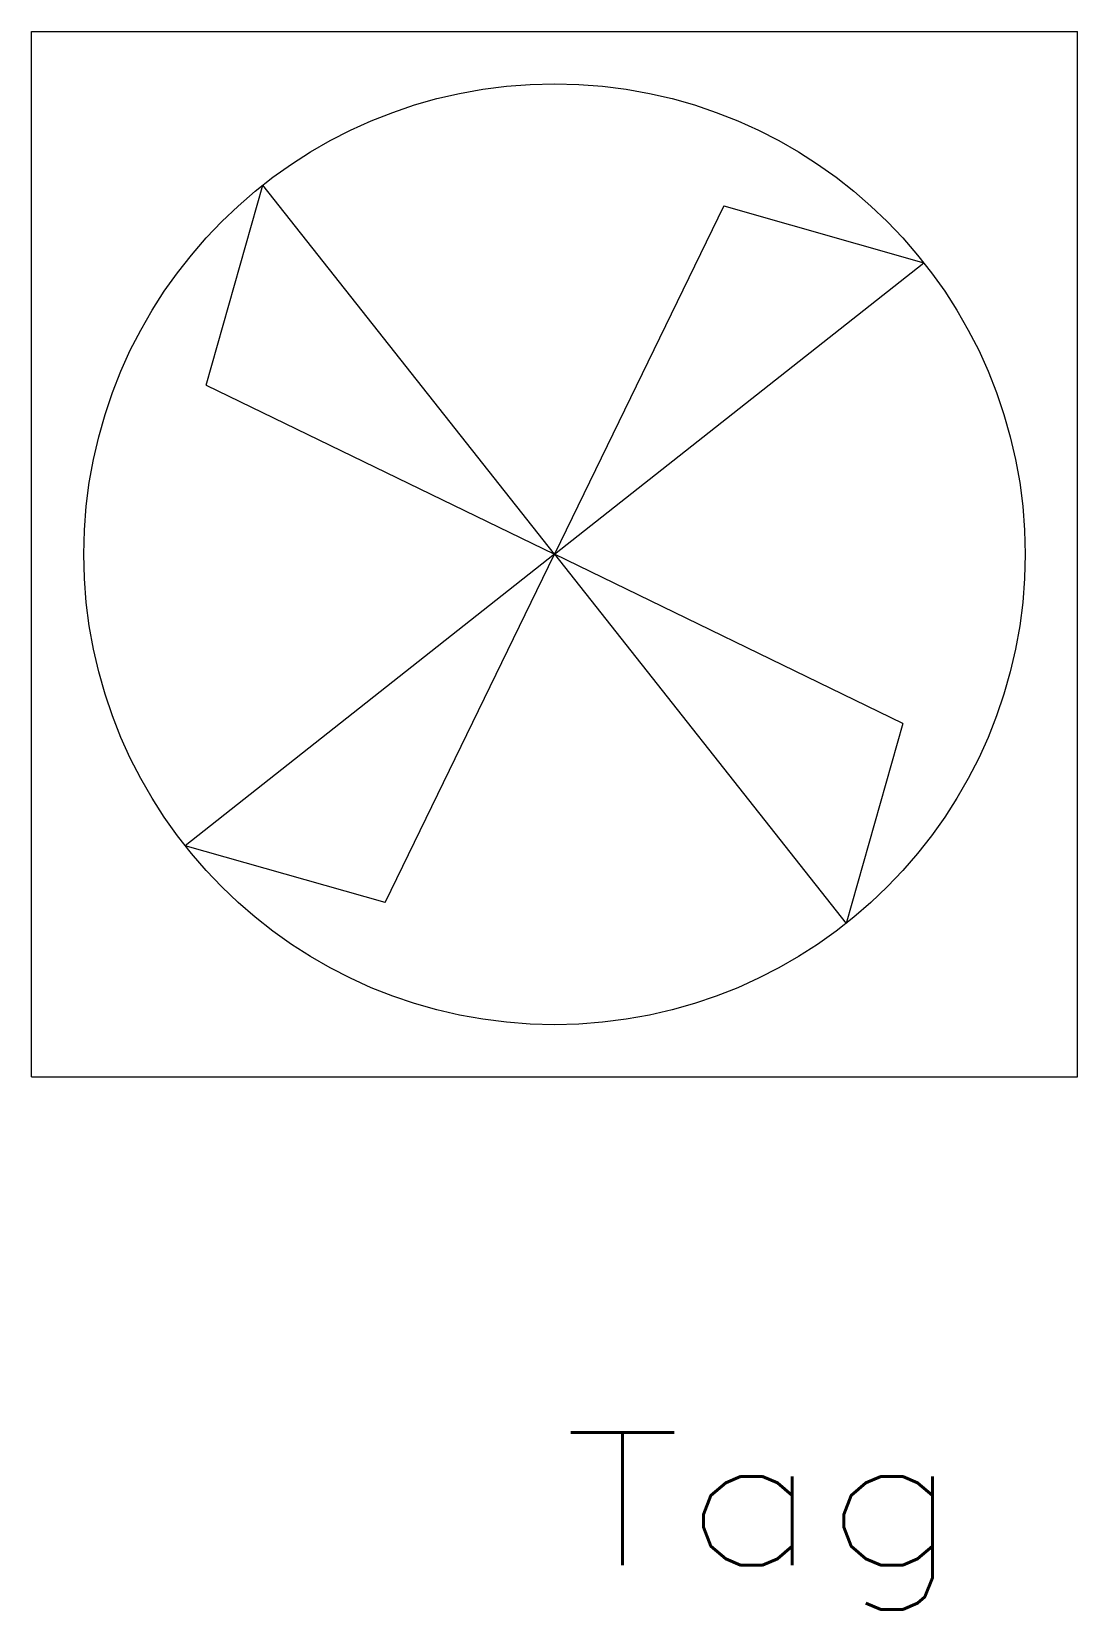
# Model space of a CAD drawing. Header units: inches. Extents: x -5 to 5, y -10.1 to 5.
import ezdxf
from ezdxf.enums import TextEntityAlignment as Align

# ---------------------------------------------------------------- set-up
doc = ezdxf.new("R2010")
doc.units = ezdxf.units.IN
doc.header["$MEASUREMENT"] = 0
doc.layers.get('0').update_dxf_attribs({"lineweight": 0})
doc.styles.add('_TCW_TXTSTY_1', font='TXT.SHX')

msp = doc.modelspace()

# ---------------------------------------------------------------- linework, layer by layer
at = {"linetype": 'Continuous'}
for p, q in [((-5, 5), (5, 5)), ((-5, -5), (-5, 5)), ((5, -5), (5, 5)), ((-3.332, 1.618), (-2.789, 3.532)), ((0, 0), (-2.789, 3.532)), ((1.618, 3.332), (0, 0)), ((1.618, 3.332), (3.532, 2.789)), ((0, 0), (3.532, 2.789)), ((-3.332, 1.618), (0, 0)), ((0, 0), (-3.532, -2.789)), ((-1.618, -3.332), (0, 0)), ((3.332, -1.618), (0, 0)), ((0, 0), (2.789, -3.532)), ((3.332, -1.618), (2.789, -3.532)), ((-1.618, -3.332), (-3.532, -2.789)), ((-5, -5), (5, -5))]:
    msp.add_line(p, q, dxfattribs=at)
msp.add_circle((0, 0), 4.5, dxfattribs=at)

# ---------------------------------------------------------------- texts
at = {"color": 7, "linetype": 'Continuous', "style": '_TCW_TXTSTY_1', "width": 1.166667}
msp.add_text('Tag', height=1.27, dxfattribs=at).set_placement((0.085, -9.67), (3.895, -9.67), align=Align.FIT)

doc.saveas('drawing.dxf')
